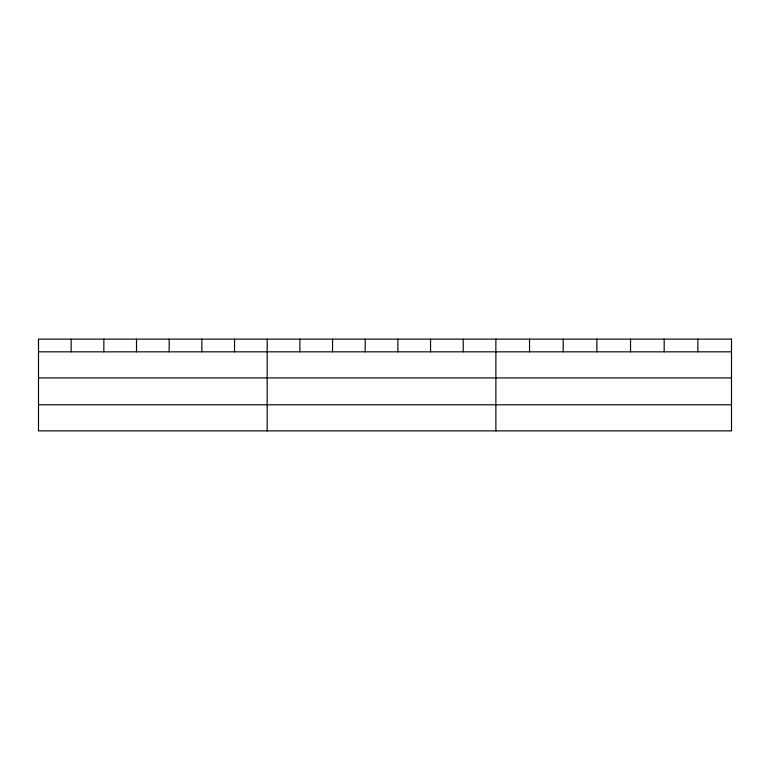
<?xml version="1.0" encoding="UTF-8"?>
<svg xmlns="http://www.w3.org/2000/svg" width="770" height="770" viewBox="0 0 770 770"><rect width="100%" height="100%" fill="white"/><g stroke="black" fill="none" stroke-linecap="round" stroke-linejoin="round"><path stroke-width="1.16" d="M38.5 351.832L731.5 351.832M38.5 377.916L731.5 377.916M38.5 404.789L731.5 404.789M697.841 339.127L697.841 351.832M664.183 339.127L664.183 351.832M630.524 339.127L630.524 351.832M596.856 339.127L596.856 351.832M563.197 339.127L563.197 351.832M529.539 339.127L529.539 351.832M495.88 339.127L495.88 430.873M463.213 339.127L463.213 351.832M430.536 339.127L430.536 351.832M397.869 339.127L397.869 351.832M365.201 339.127L365.201 351.832M332.534 339.127L332.534 351.832M299.857 339.127L299.857 351.832M267.19 339.127L267.19 430.873M234.523 339.127L234.523 351.832M201.846 339.127L201.846 351.832M169.179 339.127L169.179 351.832M136.511 339.127L136.511 351.832M103.844 339.127L103.844 351.832M71.167 339.127L71.167 351.832M731.5 339.127L38.5 339.127L38.5 430.873L731.5 430.873L731.5 339.127"/></g></svg>
